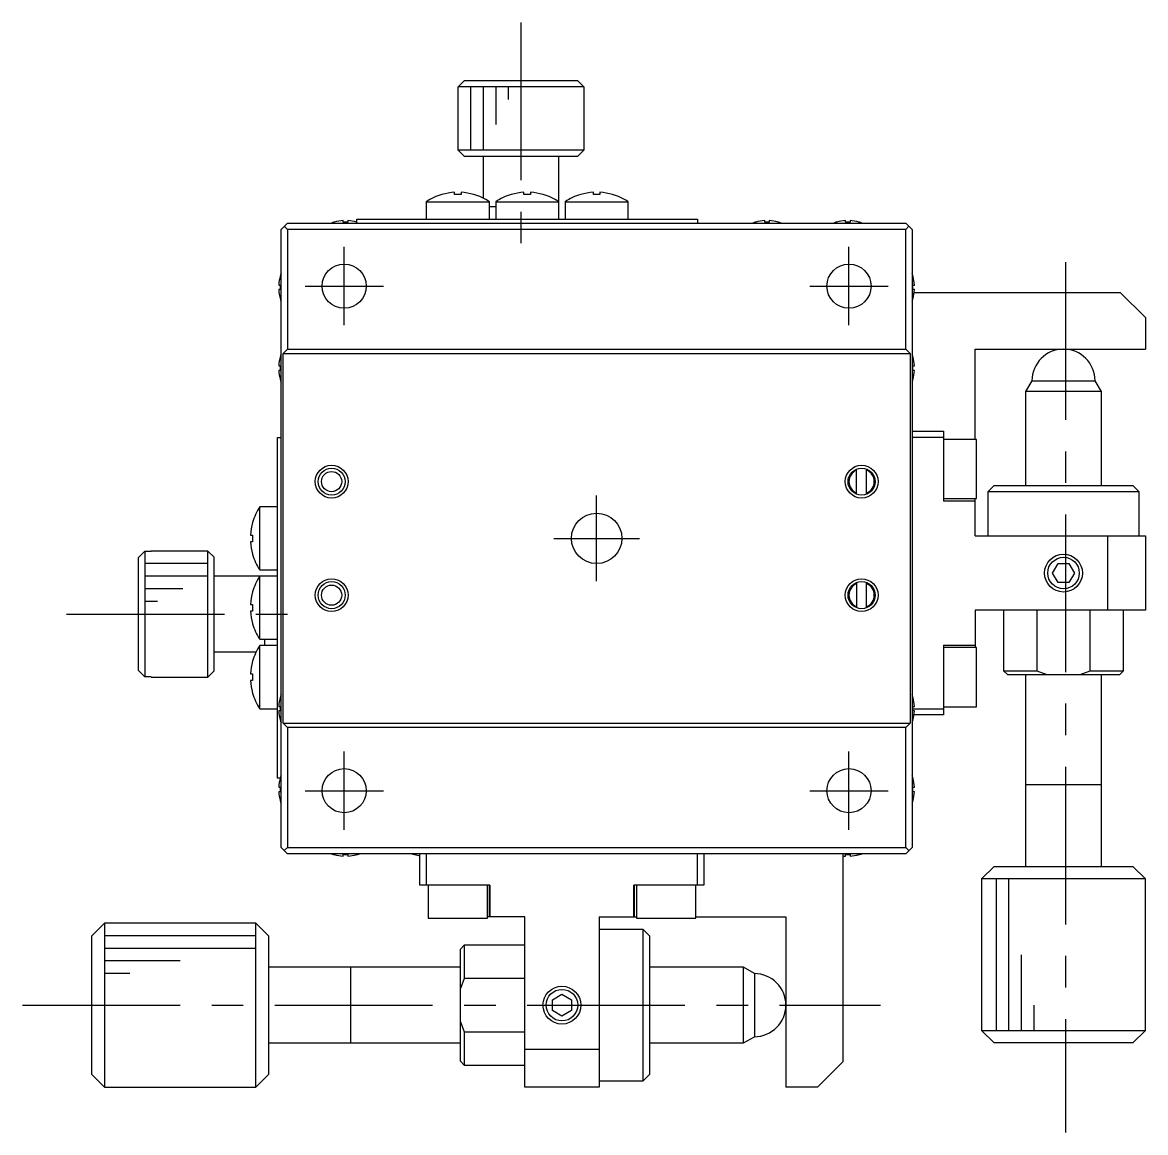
# Model space of a CAD drawing. Extents: x 37 to 349, y 38 to 247.
# Drawn here: x 259.6 to 348.6, y 112.2 to 200.2 of the extents above; entities that cross this region are included whole.
import ezdxf

# ---------------------------------------------------------------- set-up
doc = ezdxf.new("R2010")
doc.units = 0
doc.header["$LTSCALE"] = 10
doc.linetypes.add('CENTER', pattern=[2, 1.25, -0.25, 0.25, -0.25])
doc.layers.get('0').update_dxf_attribs({"linetype": 'CONTINUOUS'})
doc.layers.add('CENTER', color=1, linetype='CENTER')

msp = doc.modelspace()

# ---------------------------------------------------------------- linework, layer by layer
at = {"color": 7, "linetype": 'CONTINUOUS'}
for p, q in [((294.114312, 195.08944), (294.616099, 195.58944)), ((294.114312, 194.58944), (294.114312, 195.08944)), ((304.08226, 195.08944), (294.114312, 195.08944)), ((294.616099, 195.58944), (303.580473, 195.58944)), ((303.580473, 195.58944), (304.08226, 195.08944)), ((304.08226, 195.08944), (304.08226, 194.58944)), ((294.098286, 194.58944), (294.114312, 194.58944)), ((294.098286, 194.58944), (294.098286, 190.08944)), ((304.08226, 194.58944), (304.098286, 194.58944)), ((304.098286, 190.08944), (304.098286, 194.58944)), ((294.098286, 190.08944), (304.098286, 190.08944)), ((294.098286, 190.08944), (294.598286, 189.58944)), ((294.598286, 189.58944), (303.598286, 189.58944)), ((296.098286, 189.58944), (296.098286, 186.270569)), ((302.098286, 184.58944), (302.098286, 189.58944)), ((303.598286, 189.58944), (304.098286, 190.08944)), ((292.839697, 186.552021), (292.836353, 186.558876)), ((293.838286, 186.552021), (293.838286, 186.724393)), ((294.358286, 186.552021), (293.838286, 186.552021)), ((294.358286, 186.724393), (294.358286, 186.552021)), ((295.360219, 186.558876), (295.356876, 186.552021)), ((298.339697, 186.552021), (298.336353, 186.558876)), ((299.338286, 186.552021), (299.338286, 186.724393)), ((299.858286, 186.552021), (299.338286, 186.552021)), ((299.858286, 186.724393), (299.858286, 186.552021)), ((300.860219, 186.558876), (300.856876, 186.552021)), ((303.839697, 186.552021), (303.836353, 186.558876)), ((304.838286, 186.552021), (304.838286, 186.724393)), ((305.358286, 186.552021), (304.838286, 186.552021)), ((305.358286, 186.724393), (305.358286, 186.552021)), ((306.360219, 186.558876), (306.356876, 186.552021)), ((291.598286, 185.981097), (291.598286, 184.58944)), ((291.598286, 185.981097), (296.598286, 185.981097)), ((296.598286, 184.58944), (296.598286, 185.981097)), ((296.598286, 185.58944), (297.098286, 185.58944)), ((297.098286, 185.981097), (297.098286, 184.58944)), ((297.098286, 185.981097), (302.098286, 185.981097)), ((302.598286, 185.981097), (302.598286, 184.58944)), ((302.598286, 185.981097), (307.598286, 185.981097)), ((307.598286, 184.58944), (307.598286, 185.981097)), ((280.598286, 184.28944), (280.098286, 183.78944)), ((280.598286, 184.28944), (329.598286, 184.28944)), ((284.311925, 184.358962), (284.30967, 184.363584)), ((285.018286, 184.358962), (285.018286, 184.479299)), ((285.378286, 184.358962), (285.018286, 184.358962)), ((285.378286, 184.479299), (285.378286, 184.358962)), ((286.086902, 184.363584), (286.084647, 184.358962)), ((286.098286, 184.28944), (286.098286, 184.58944)), ((286.098286, 184.58944), (313.098286, 184.58944)), ((313.098286, 184.58944), (313.098286, 184.28944)), ((317.711925, 184.358962), (317.70967, 184.363584)), ((318.418286, 184.358962), (318.418286, 184.479299)), ((318.778286, 184.358962), (318.418286, 184.358962)), ((318.778286, 184.479299), (318.778286, 184.358962)), ((319.486902, 184.363584), (319.484647, 184.358962)), ((324.111925, 184.358962), (324.10967, 184.363584)), ((324.818286, 184.358962), (324.818286, 184.479299)), ((325.178286, 184.358962), (324.818286, 184.358962)), ((325.178286, 184.479299), (325.178286, 184.358962)), ((325.886902, 184.363584), (325.884647, 184.358962)), ((330.098286, 183.78944), (329.598286, 184.28944)), ((280.098286, 134.78944), (280.098286, 183.78944)), ((280.598286, 183.78944), (280.348286, 184.03944)), ((280.598286, 183.78944), (280.598286, 174.28944)), ((329.598286, 183.78944), (280.598286, 183.78944)), ((329.848286, 184.03944), (329.598286, 183.78944)), ((329.598286, 174.28944), (329.598286, 183.78944)), ((330.098286, 183.78944), (330.098286, 134.78944)), ((280.024142, 180.078056), (280.028764, 180.075801)), ((330.167808, 180.075801), (330.17243, 180.078056)), ((279.908427, 179.36944), (280.028764, 179.36944)), ((280.028764, 179.00944), (279.908427, 179.00944)), ((280.028764, 179.36944), (280.028764, 179.00944)), ((330.167808, 179.36944), (330.288145, 179.36944)), ((330.167808, 179.00944), (330.167808, 179.36944)), ((330.288145, 179.00944), (330.167808, 179.00944)), ((280.028764, 178.303078), (280.024142, 178.300824)), ((330.17243, 178.300824), (330.167808, 178.303078)), ((330.268081, 178.78944), (346.598286, 178.78944)), ((348.598286, 176.78944), (346.598286, 178.78944)), ((348.598286, 176.78944), (348.598286, 174.28944)), ((280.024142, 173.678056), (280.028764, 173.675801)), ((280.248286, 173.93944), (280.598286, 174.28944)), ((280.248286, 144.63944), (280.248286, 173.93944)), ((280.248286, 173.93944), (329.948286, 173.93944)), ((280.598286, 174.28944), (329.598286, 174.28944)), ((329.598286, 174.28944), (329.948286, 173.93944)), ((329.948286, 173.93944), (329.948286, 144.63944)), ((330.167808, 173.675801), (330.17243, 173.678056)), ((335.098286, 174.28944), (348.598286, 174.28944)), ((335.098286, 167.13944), (335.098286, 174.28944)), ((279.908427, 172.96944), (280.028764, 172.96944)), ((280.028764, 172.96944), (280.028764, 172.60944)), ((330.167808, 172.96944), (330.288145, 172.96944)), ((330.167808, 172.60944), (330.167808, 172.96944)), ((280.028764, 172.60944), (279.908427, 172.60944)), ((280.028764, 171.903078), (280.024142, 171.900824)), ((330.288145, 172.60944), (330.167808, 172.60944)), ((330.17243, 171.900824), (330.167808, 171.903078)), ((339.598286, 171.78944), (339.098286, 170.923414)), ((339.598286, 171.78944), (344.598183, 171.78944)), ((345.098286, 170.923414), (344.598286, 171.78944)), ((345.098163, 170.923414), (339.098286, 170.923414)), ((339.098286, 170.923414), (339.098286, 163.489459)), ((345.098286, 163.489459), (345.098286, 170.923414)), ((330.098286, 167.78944), (332.598286, 167.78944)), ((332.598286, 167.78944), (332.598286, 162.241912)), ((279.798286, 167.28944), (280.098286, 167.28944)), ((279.798286, 140.28944), (279.798286, 167.28944)), ((332.598286, 167.28944), (330.098286, 167.28944)), ((335.198286, 167.13944), (332.598286, 167.13944)), ((335.198286, 162.43944), (335.198286, 167.13944)), ((325.698286, 162.791051), (325.698286, 164.787829)), ((326.498286, 162.791051), (326.498286, 164.787829)), ((336.598286, 163.48944), (336.098286, 162.98944)), ((348.098286, 162.98944), (336.098286, 162.98944)), ((336.098286, 162.98944), (336.098286, 159.48944)), ((336.598286, 163.48944), (347.598286, 163.48944)), ((348.098286, 162.98944), (347.598286, 163.48944)), ((348.098286, 159.48944), (348.098286, 162.98944)), ((332.598286, 162.43944), (335.198286, 162.43944)), ((332.598286, 162.271284), (335.098286, 162.271284)), ((335.098286, 162.241912), (332.598286, 162.241912)), ((335.098286, 159.48944), (335.098286, 162.43944)), ((279.798286, 161.78944), (278.406629, 161.78944)), ((278.406629, 156.78944), (278.406629, 161.78944)), ((277.82885, 160.551373), (277.835705, 160.548029)), ((277.663333, 159.54944), (277.835705, 159.54944)), ((277.835705, 159.54944), (277.835705, 159.02944)), ((335.098286, 159.48944), (348.598286, 159.48944)), ((345.598286, 153.58944), (345.598286, 159.48944)), ((348.598286, 159.48944), (348.598286, 153.58944)), ((277.835705, 159.02944), (277.663333, 159.02944)), ((268.798286, 157.771627), (269.298286, 158.273414)), ((268.798286, 148.807253), (268.798286, 157.771627)), ((269.298286, 158.273414), (269.298286, 148.305466)), ((269.298286, 158.273414), (269.798286, 158.273414)), ((269.798286, 158.273414), (269.798286, 158.28944)), ((274.298286, 158.28944), (269.798286, 158.28944)), ((274.298286, 148.28944), (274.298286, 158.28944)), ((274.798286, 157.78944), (274.298286, 158.28944)), ((274.798286, 148.78944), (274.798286, 157.78944)), ((277.835705, 158.03085), (277.82885, 158.027507)), ((278.406629, 156.78944), (279.798286, 156.78944)), ((341.232261, 156.53944), (341.665273, 157.28944)), ((341.665273, 157.28944), (342.531299, 157.28944)), ((342.531299, 157.28944), (342.964311, 156.53944)), ((279.798286, 156.28944), (274.798286, 156.28944)), ((278.406629, 151.28944), (278.406629, 156.28944)), ((325.698286, 155.787829), (325.698286, 153.791051)), ((326.498286, 153.791051), (326.498286, 155.787829)), ((341.665273, 155.78944), (341.232261, 156.53944)), ((342.531299, 155.78944), (341.665273, 155.78944)), ((342.964311, 156.53944), (342.531299, 155.78944)), ((277.82885, 155.051373), (277.835705, 155.048029)), ((277.663333, 154.04944), (277.835705, 154.04944)), ((277.835705, 154.04944), (277.835705, 153.52944)), ((277.835705, 153.52944), (277.663333, 153.52944)), ((335.098286, 153.58944), (335.098286, 150.63944)), ((348.598286, 153.58944), (335.098286, 153.58944)), ((337.348286, 153.58944), (337.348286, 148.78944)), ((339.976966, 153.58944), (339.976966, 148.78944)), ((344.219606, 148.78944), (344.219606, 153.58944)), ((346.848286, 148.78944), (346.848286, 153.58944)), ((277.835705, 152.53085), (277.82885, 152.527507)), ((278.406629, 151.28944), (279.798286, 151.28944)), ((279.798286, 150.78944), (278.406629, 150.78944)), ((278.406629, 145.78944), (278.406629, 150.78944)), ((278.798286, 150.78944), (278.798286, 151.28944)), ((332.598286, 150.836968), (335.098286, 150.836968)), ((332.598286, 150.836968), (332.598286, 145.28944)), ((335.098286, 150.807595), (332.598286, 150.807595)), ((335.198286, 150.63944), (332.598286, 150.63944)), ((335.198286, 145.93944), (335.198286, 150.63944)), ((274.798286, 150.28944), (278.117157, 150.28944)), ((277.82885, 149.551373), (277.835705, 149.548029)), ((269.298286, 148.305466), (268.798286, 148.807253)), ((274.298286, 148.28944), (274.798286, 148.78944)), ((337.348286, 148.78944), (339.976966, 148.78944)), ((337.348286, 148.78944), (337.648286, 148.48944)), ((339.976966, 148.78944), (340.779195, 148.48944)), ((343.417377, 148.48944), (344.219606, 148.78944)), ((344.219606, 148.78944), (346.848286, 148.78944)), ((346.548286, 148.48944), (346.848286, 148.78944)), ((269.798286, 148.305466), (269.298286, 148.305466)), ((269.798286, 148.28944), (269.798286, 148.305466)), ((269.798286, 148.28944), (274.298286, 148.28944)), ((277.663333, 148.54944), (277.835705, 148.54944)), ((277.835705, 148.02944), (277.663333, 148.02944)), ((277.835705, 148.54944), (277.835705, 148.02944)), ((337.648286, 148.48944), (346.548286, 148.48944)), ((339.098286, 148.489421), (339.098286, 133.28944)), ((345.098286, 133.28944), (345.098286, 148.489421)), ((277.835705, 147.03085), (277.82885, 147.027507)), ((279.908427, 145.96944), (280.028764, 145.96944)), ((280.024142, 146.678056), (280.028764, 146.675801)), ((280.028764, 145.96944), (280.028764, 145.60944)), ((330.167808, 146.675801), (330.17243, 146.678056)), ((330.167808, 145.96944), (330.288145, 145.96944)), ((330.167808, 145.60944), (330.167808, 145.96944)), ((278.406629, 145.78944), (279.798286, 145.78944)), ((280.028764, 145.60944), (279.908427, 145.60944)), ((330.288145, 145.60944), (330.167808, 145.60944)), ((330.17243, 145.78944), (332.598286, 145.78944)), ((332.598286, 145.28944), (330.253853, 145.28944)), ((332.598286, 145.93944), (335.198286, 145.93944)), ((280.028764, 144.903078), (280.024142, 144.900824)), ((280.598286, 144.28944), (280.248286, 144.63944)), ((280.248286, 144.63944), (329.948286, 144.63944)), ((280.598286, 144.28944), (280.598286, 134.78944)), ((329.598286, 144.28944), (280.598286, 144.28944)), ((329.948286, 144.63944), (329.598286, 144.28944)), ((329.598286, 134.78944), (329.598286, 144.28944)), ((330.17243, 144.900824), (330.167808, 144.903078)), ((280.027456, 140.28944), (279.798286, 140.28944)), ((280.024142, 140.278056), (280.028764, 140.275801)), ((330.167808, 140.275801), (330.17243, 140.278056)), ((339.098281, 139.78944), (345.098291, 139.78944)), ((279.908427, 139.56944), (280.028764, 139.56944)), ((280.028764, 139.20944), (279.908427, 139.20944)), ((280.028764, 139.56944), (280.028764, 139.20944)), ((330.167808, 139.56944), (330.288145, 139.56944)), ((330.167808, 139.20944), (330.167808, 139.56944)), ((330.288145, 139.20944), (330.167808, 139.20944)), ((280.028764, 138.503078), (280.024142, 138.500824)), ((330.17243, 138.500824), (330.167808, 138.503078)), ((280.098286, 134.78944), (280.598286, 134.28944)), ((280.348286, 134.53944), (280.598286, 134.78944)), ((280.598286, 134.78944), (329.598286, 134.78944)), ((329.598286, 134.78944), (329.848286, 134.53944)), ((329.598286, 134.28944), (330.098286, 134.78944)), ((329.598286, 134.28944), (280.598286, 134.28944)), ((284.30967, 134.215296), (284.311925, 134.219918)), ((285.018286, 134.219918), (285.378286, 134.219918)), ((285.018286, 134.099581), (285.018286, 134.219918)), ((285.378286, 134.219918), (285.378286, 134.099581)), ((286.084647, 134.219918), (286.086902, 134.215296)), ((290.70967, 134.215296), (290.711925, 134.219918)), ((291.098286, 131.78944), (291.098286, 134.28944)), ((291.598286, 134.28944), (291.598286, 131.78944)), ((313.098286, 131.78944), (313.098286, 134.28944)), ((313.598286, 134.28944), (313.598286, 131.78944)), ((324.598286, 134.28944), (324.598286, 117.78944)), ((324.818286, 134.219918), (325.178286, 134.219918)), ((324.818286, 134.099581), (324.818286, 134.219918)), ((325.178286, 134.219918), (325.178286, 134.099581)), ((325.884647, 134.219918), (325.886902, 134.215296)), ((336.598286, 133.28944), (335.598286, 132.28944)), ((336.598286, 133.28944), (347.59806, 133.28944)), ((348.598286, 132.28944), (347.598286, 133.28944)), ((296.645814, 131.78944), (291.098286, 131.78944)), ((291.748286, 131.78944), (291.748286, 129.18944)), ((296.448286, 129.18944), (296.448286, 131.78944)), ((296.616441, 129.28944), (296.616441, 131.78944)), ((296.645814, 131.78944), (296.645814, 129.28944)), ((308.050758, 129.28944), (308.050758, 131.78944)), ((313.598286, 131.78944), (308.050758, 131.78944)), ((308.080131, 131.78944), (308.080131, 129.28944)), ((308.248286, 131.78944), (308.248286, 129.18944)), ((312.948286, 129.18944), (312.948286, 131.78944)), ((335.598286, 132.28944), (335.598286, 120.28944)), ((348.598286, 132.28944), (335.598286, 132.28944)), ((348.598286, 120.28944), (348.598286, 132.28944)), ((291.748286, 129.18944), (296.448286, 129.18944)), ((299.398286, 129.28944), (296.448286, 129.28944)), ((299.398286, 115.78944), (299.398286, 129.28944)), ((305.298286, 129.28944), (308.248286, 129.28944)), ((305.298286, 129.28944), (305.298286, 115.78944)), ((308.248286, 129.18944), (312.948286, 129.18944)), ((312.948286, 129.28944), (320.098286, 129.28944)), ((320.098286, 129.28944), (320.098286, 115.78944)), ((266.098286, 128.78944), (265.098286, 127.78944)), ((266.098286, 128.78944), (266.098286, 115.78944)), ((278.098286, 128.78944), (266.098286, 128.78944)), ((279.098286, 127.78944), (278.098286, 128.78944)), ((278.098286, 115.78944), (278.098286, 128.78944)), ((308.798286, 128.28944), (305.298286, 128.28944)), ((308.798286, 116.28944), (308.798286, 128.28944)), ((309.298286, 127.78944), (308.798286, 128.28944)), ((265.098286, 116.78944), (265.098286, 127.78944)), ((279.098286, 127.78944), (279.098286, 116.789665)), ((309.298286, 127.78944), (309.298286, 116.78944)), ((294.598286, 127.03944), (294.298286, 126.73944)), ((294.298286, 117.83944), (294.298286, 126.73944)), ((294.598286, 127.03944), (294.598286, 124.41076)), ((299.398286, 127.03944), (294.598286, 127.03944)), ((294.298267, 125.28944), (279.098286, 125.28944)), ((285.598286, 125.289445), (285.598286, 119.289435)), ((316.732261, 125.28944), (309.298305, 125.28944)), ((316.732261, 119.289563), (316.732261, 125.28944)), ((317.598286, 124.78944), (316.732261, 125.28944)), ((317.598286, 124.78944), (317.598286, 119.789542)), ((294.598286, 124.41076), (294.298286, 123.60853)), ((299.398286, 124.41076), (294.598286, 124.41076)), ((301.598286, 122.722453), (302.348286, 123.155465)), ((302.348286, 123.155465), (303.098286, 122.722453)), ((301.598286, 121.856427), (301.598286, 122.722453)), ((303.098286, 122.722453), (303.098286, 121.856427)), ((302.348286, 121.423414), (301.598286, 121.856427)), ((303.098286, 121.856427), (302.348286, 121.423414)), ((294.298286, 120.970349), (294.598286, 120.16812)), ((294.598286, 120.16812), (294.598286, 117.53944)), ((294.598286, 120.16812), (299.398286, 120.16812)), ((335.598286, 120.28944), (348.598286, 120.28944)), ((335.598286, 120.28944), (336.598286, 119.28944)), ((347.598286, 119.28944), (348.598286, 120.28944)), ((279.098286, 119.28944), (294.298267, 119.28944)), ((309.298305, 119.28944), (316.732261, 119.28944)), ((316.732261, 119.28944), (317.598286, 119.78944)), ((347.598286, 119.28944), (336.598286, 119.28944)), ((299.398286, 118.78944), (305.298286, 118.78944)), ((294.298286, 117.83944), (294.598286, 117.53944)), ((294.598286, 117.53944), (299.398286, 117.53944)), ((322.598286, 115.78944), (324.598286, 117.78944)), ((265.098286, 116.78944), (266.098286, 115.78944)), ((278.098286, 115.78944), (279.098286, 116.78944)), ((308.798286, 116.28944), (309.298286, 116.78944)), ((266.098286, 115.78944), (278.098286, 115.78944)), ((305.298286, 115.78944), (299.398286, 115.78944)), ((305.298286, 116.28944), (308.798286, 116.28944)), ((322.598286, 115.78944), (320.098286, 115.78944))]:
    msp.add_line(p, q, dxfattribs=at)
at = {"color": 3, "linetype": 'CONTINUOUS'}
for p, q in [((295.098286, 195.08944), (295.098286, 190.08944)), ((296.098286, 195.08944), (296.098286, 190.08944)), ((297.098286, 195.08944), (297.098286, 192.08944)), ((298.098286, 195.08944), (298.098286, 194.08944)), ((274.298286, 157.28944), (269.298286, 157.28944)), ((274.298286, 156.28944), (269.298286, 156.28944)), ((272.298286, 155.28944), (269.298286, 155.28944)), ((270.298286, 154.28944), (269.298286, 154.28944)), ((336.748286, 132.28944), (336.748286, 120.28944)), ((337.748286, 132.28944), (337.748286, 120.28944)), ((278.098286, 127.78944), (266.098286, 127.78944)), ((278.098286, 126.78944), (266.098286, 126.78944)), ((272.098286, 125.78944), (266.098286, 125.78944)), ((338.748286, 126.28944), (338.748286, 120.28944)), ((268.098286, 124.78944), (266.098286, 124.78944)), ((339.748286, 122.28944), (339.748286, 120.28944))]:
    msp.add_line(p, q, dxfattribs=at)
at = {"color": 7, "linetype": 'CONTINUOUS'}
for centre, radius in [((285.098286, 179.28944), 1.75), ((325.098286, 179.28944), 1.75), ((284.098286, 163.78944), 1.075), ((326.098286, 163.78944), 1.075), ((284.098286, 163.78944), 0.8), ((305.098286, 159.28944), 2), ((342.098286, 156.53944), 1.25), ((284.098286, 154.78944), 1.075), ((326.098286, 154.78944), 1.075), ((284.098286, 154.78944), 0.8), ((285.098286, 139.28944), 1.75), ((325.098286, 139.28944), 1.75), ((302.348286, 122.28944), 1.25)]:
    msp.add_circle(centre, radius, dxfattribs=at)
at = {"color": 3, "linetype": 'CONTINUOUS'}
for centre, radius in [((284.098286, 163.78944), 1.3), ((326.098286, 163.78944), 1.3), ((342.098286, 156.53944), 1.5), ((284.098286, 154.78944), 1.3), ((326.098286, 154.78944), 1.3), ((302.348286, 122.28944), 1.5)]:
    msp.add_circle(centre, radius, dxfattribs=at)
at = {"color": 7, "linetype": 'CONTINUOUS'}
for centre, radius, start, end in [((294.098286, 182.23944), 4.5, 106.285843, 123.748989), ((294.098286, 182.23944), 4.492483, 93.317816, 106.26943), ((294.098286, 182.23944), 4.492483, 73.73057, 86.682184), ((294.098286, 182.23944), 4.5, 56.251011, 73.714157), ((299.598286, 182.23944), 4.5, 106.285843, 123.748989), ((299.598286, 182.23944), 4.492483, 93.317816, 106.26943), ((299.598286, 182.23944), 4.492483, 73.73057, 86.682184), ((299.598286, 182.23944), 4.5, 56.251011, 73.714157), ((305.098286, 182.23944), 4.5, 106.285843, 123.748989), ((305.098286, 182.23944), 4.492483, 93.317816, 106.26943), ((305.098286, 182.23944), 4.492483, 73.73057, 86.682184), ((305.098286, 182.23944), 4.5, 56.251011, 73.714157), ((285.198286, 181.28944), 3.2, 106.122533, 110.364135), ((285.198286, 181.28944), 3.194933, 93.229709, 106.106712), ((285.198286, 181.28944), 3.194933, 73.893288, 86.770291), ((318.598286, 181.28944), 3.2, 106.122533, 110.364135), ((318.598286, 181.28944), 3.194933, 93.229709, 106.106712), ((318.598286, 181.28944), 3.194933, 73.893288, 86.770291), ((318.598286, 181.28944), 3.2, 69.635865, 73.877467), ((324.998286, 181.28944), 3.2, 106.122533, 110.364135), ((324.998286, 181.28944), 3.194933, 93.229709, 106.106712), ((324.998286, 181.28944), 3.194933, 73.893288, 86.770291), ((324.998286, 181.28944), 3.2, 69.635865, 73.877467), ((283.098286, 179.18944), 3.194933, 163.893288, 176.770291), ((283.098286, 179.18944), 3.2, 159.635865, 163.877467), ((327.098286, 179.18944), 3.2, 16.122533, 20.364135), ((327.098286, 179.18944), 3.194933, 3.229709, 16.106712), ((283.098286, 179.18944), 3.194933, 183.229709, 196.106712), ((327.098286, 179.18944), 3.194933, 343.893288, 356.770291), ((283.098286, 179.18944), 3.2, 196.122533, 200.364135), ((327.098286, 179.18944), 3.2, 339.635865, 343.877467), ((283.098286, 172.78944), 3.194933, 163.893288, 176.770291), ((283.098286, 172.78944), 3.2, 159.635865, 163.877467), ((327.098286, 172.78944), 3.2, 16.122533, 20.364135), ((327.098286, 172.78944), 3.194933, 3.229709, 16.106712), ((342.098286, 171.78944), 2.5, 0, 180), ((283.098286, 172.78944), 3.194933, 183.229709, 196.106712), ((283.098286, 172.78944), 3.2, 196.122533, 200.364135), ((327.098286, 172.78944), 3.2, 339.635865, 343.877467), ((327.098286, 172.78944), 3.194933, 343.893288, 356.770291), ((326.098286, 163.78944), 1, 113.578178, 246.421822), ((326.098286, 163.78944), 1, 293.578178, 66.421822), ((282.148286, 159.28944), 4.5, 146.251011, 163.714157), ((282.148286, 159.28944), 4.492483, 163.73057, 176.682184), ((282.148286, 159.28944), 4.492483, 183.317816, 196.26943), ((282.148286, 159.28944), 4.5, 196.285843, 213.748989), ((282.148286, 153.78944), 4.5, 146.251011, 163.714157), ((282.148286, 153.78944), 4.492483, 163.73057, 176.682184), ((326.098286, 154.78944), 1, 113.578178, 246.421822), ((326.098286, 154.78944), 1, 293.578178, 66.421822), ((282.148286, 153.78944), 4.492483, 183.317816, 196.26943), ((282.148286, 153.78944), 4.5, 196.285843, 213.748989), ((282.148286, 148.28944), 4.5, 146.251011, 163.714157), ((282.148286, 148.28944), 4.492483, 163.73057, 176.682184), ((282.148286, 148.28944), 4.492483, 183.317816, 196.26943), ((282.148286, 148.28944), 4.5, 196.285843, 213.748989), ((283.098286, 145.78944), 3.2, 159.635865, 163.877467), ((327.098286, 145.78944), 3.2, 16.122533, 20.364135), ((283.098286, 145.78944), 3.194933, 163.893288, 176.770291), ((327.098286, 145.78944), 3.194933, 3.229709, 16.106712), ((283.098286, 145.78944), 3.194933, 183.229709, 196.106712), ((327.098286, 145.78944), 3.194933, 343.893288, 356.770291), ((283.098286, 145.78944), 3.2, 196.122533, 200.364135), ((327.098286, 145.78944), 3.2, 339.635865, 343.877467), ((283.098286, 139.38944), 3.194933, 163.893288, 176.770291), ((283.098286, 139.38944), 3.2, 159.635865, 163.877467), ((327.098286, 139.38944), 3.2, 16.122533, 20.364135), ((327.098286, 139.38944), 3.194933, 3.229709, 16.106712), ((283.098286, 139.38944), 3.194933, 183.229709, 196.106712), ((327.098286, 139.38944), 3.194933, 343.893288, 356.770291), ((283.098286, 139.38944), 3.2, 196.122533, 200.364135), ((327.098286, 139.38944), 3.2, 339.635865, 343.877467), ((285.198286, 137.28944), 3.2, 249.635865, 253.877467), ((285.198286, 137.28944), 3.194933, 253.893288, 266.770291), ((285.198286, 137.28944), 3.194933, 273.229709, 286.106712), ((285.198286, 137.28944), 3.2, 286.122533, 290.364135), ((291.598286, 137.28944), 3.2, 249.635865, 253.877467), ((291.598286, 137.28944), 3.194933, 253.893288, 260.996327), ((324.998286, 137.28944), 3.194933, 262.807797, 266.770291), ((324.998286, 137.28944), 3.194933, 273.229709, 286.106712), ((324.998286, 137.28944), 3.2, 286.122533, 290.364135), ((317.598286, 122.28944), 2.5, 270, 90)]:
    msp.add_arc(centre, radius, start, end, dxfattribs=at)
at = {"layer": 'CENTER', "color": 1, "linetype": 'CENTER'}
for p, q in [((299.098286, 200.18944), (299.098286, 181.18944)), ((285.098286, 176.18944), (285.098286, 182.38944)), ((325.098286, 176.18944), (325.098286, 182.38944)), ((342.248286, 181.18944), (342.248286, 112.18944)), ((281.998286, 179.28944), (288.198286, 179.28944)), ((321.998286, 179.28944), (328.198286, 179.28944)), ((305.098286, 155.88944), (305.098286, 162.68944)), ((301.698286, 159.28944), (308.498286, 159.28944)), ((263.098286, 153.28944), (282.848286, 153.28944)), ((285.098286, 136.18944), (285.098286, 142.38944)), ((325.098286, 136.18944), (325.098286, 142.38944)), ((281.998286, 139.28944), (288.198286, 139.28944)), ((321.998286, 139.28944), (328.198286, 139.28944)), ((259.598286, 122.28944), (327.598286, 122.28944))]:
    msp.add_line(p, q, dxfattribs=at)

doc.saveas('drawing.dxf')
